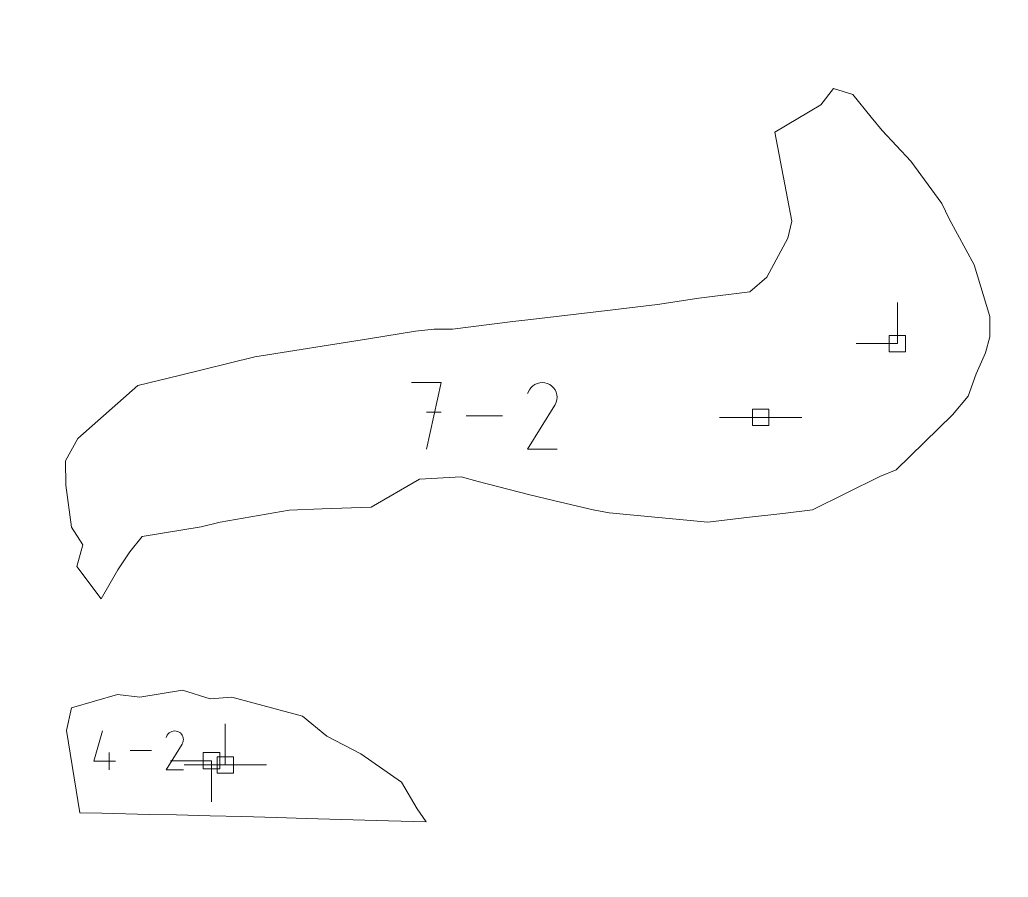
# Model space of a CAD drawing. Header units: millimetres. Extents: x -446 to 392, y -249 to 379.
# Drawn here: x -26.57 to 7.77, y 126.97 to 156.75 of the extents above; entities that cross this region are included whole.
import ezdxf

# ---------------------------------------------------------------- set-up
doc = ezdxf.new("R2010")
doc.units = ezdxf.units.MM
doc.header["$MEASUREMENT"] = 0
doc.layers.add('Layer 1', color=7, linetype='Continuous')

msp = doc.modelspace()

# ---------------------------------------------------------------- linework, layer by layer
at = {"layer": 'Layer 1', "color": 5, "lineweight": 0}
for points, knots in [([(-446.0374, -230.5655), (-446.0374, -230.5655), (392.1616, -230.5655), (392.1616, -230.5655), (392.1616, -230.5655), (392.1616, -230.5655), (392.1616, 379.0343), (392.1616, 379.0343), (392.1616, 379.0343), (392.1616, 379.0343), (-446.0374, 379.0343), (-446.0374, 379.0343), (-446.0374, 379.0343), (-446.0374, 379.0343), (-446.0374, -230.5655), (-446.0374, -230.5655)], [0, 0, 0, 0, 0.2, 0.2, 0.2, 0.2, 0.4, 0.4, 0.4, 0.4, 0.6, 0.6, 0.6, 0.6, 1, 1, 1, 1]), ([(5.837, 143.0244), (5.837, 143.0244), (6.3712, 143.6821), (6.3712, 143.6821), (6.3712, 143.6821), (6.3712, 143.6821), (6.6501, 144.4534), (6.6501, 144.4534), (6.6501, 144.4534), (6.6501, 144.4534), (6.9757, 145.1762), (6.9757, 145.1762), (6.9757, 145.1762), (6.9757, 145.1762), (7.1289, 145.7401), (7.1289, 145.7401), (7.1289, 145.7401), (7.1289, 145.7401), (7.1249, 146.4481), (7.1249, 146.4481), (7.1249, 146.4481), (7.1249, 146.4481), (6.5826, 148.2387), (6.5826, 148.2387), (6.5826, 148.2387), (6.5826, 148.2387), (5.7136, 149.8357), (5.7136, 149.8357), (5.7136, 149.8357), (5.7136, 149.8357), (5.4656, 150.3665), (5.4656, 150.3665), (5.4656, 150.3665), (5.4656, 150.3665), (4.3823, 151.8418), (4.3823, 151.8418), (4.3823, 151.8418), (4.3823, 151.8418), (3.3933, 152.9051), (3.3933, 152.9051), (3.3933, 152.9051), (3.3933, 152.9051), (3.0099, 153.3668), (3.0099, 153.3668), (3.0099, 153.3668), (3.0099, 153.3668), (2.3654, 154.1513), (2.3654, 154.1513), (2.3654, 154.1513), (2.3654, 154.1513), (1.6957, 154.365), (1.6957, 154.365), (1.6957, 154.365), (1.6957, 154.365), (1.262, 153.7993), (1.262, 153.7993), (1.262, 153.7993), (1.262, 153.7993), (-0.3458, 152.8428), (-0.3458, 152.8428), (-0.3458, 152.8428), (-0.3458, 152.8428), (0.2467, 149.7517), (0.2467, 149.7517), (0.2467, 149.7517), (0.2467, 149.7517), (0.1067, 149.1667), (0.1067, 149.1667), (0.1067, 149.1667), (0.1067, 149.1667), (-0.6195, 147.8062), (-0.6195, 147.8062), (-0.6195, 147.8062), (-0.6195, 147.8062), (-1.2131, 147.3023), (-1.2131, 147.3023), (-1.2131, 147.3023), (-1.2131, 147.3023), (-2.9809, 147.0772), (-2.9809, 147.0772), (-2.9809, 147.0772), (-2.9809, 147.0772), (-4.4185, 146.8606), (-4.4185, 146.8606), (-4.4185, 146.8606), (-4.4185, 146.8606), (-6.4589, 146.6161), (-6.4589, 146.6161), (-6.4589, 146.6161), (-6.4589, 146.6161), (-8.9266, 146.3235), (-8.9266, 146.3235), (-8.9266, 146.3235), (-8.9266, 146.3235), (-9.4454, 146.271), (-9.4454, 146.271), (-9.4454, 146.271), (-9.4454, 146.271), (-11.5338, 145.999), (-11.5338, 145.999), (-11.5338, 145.999), (-11.5338, 145.999), (-12.1771, 146.0001), (-12.1771, 146.0001), (-12.1771, 146.0001), (-12.1771, 146.0001), (-12.8194, 145.9378), (-12.8194, 145.9378), (-12.8194, 145.9378), (-12.8194, 145.9378), (-14.4518, 145.6733), (-14.4518, 145.6733), (-14.4518, 145.6733), (-14.4518, 145.6733), (-18.4011, 145.0402), (-18.4011, 145.0402), (-18.4011, 145.0402), (-18.4011, 145.0402), (-21.0322, 144.3997), (-21.0322, 144.3997), (-21.0322, 144.3997), (-21.0322, 144.3997), (-22.4698, 144.0489), (-22.4698, 144.0489), (-22.4698, 144.0489), (-22.4698, 144.0489), (-24.5604, 142.2051), (-24.5604, 142.2051), (-24.5604, 142.2051), (-24.5604, 142.2051), (-24.9855, 141.4303), (-24.9855, 141.4303), (-24.9855, 141.4303), (-24.9855, 141.4303), (-24.9678, 140.5795), (-24.9678, 140.5795), (-24.9678, 140.5795), (-24.9678, 140.5795), (-24.7713, 139.1248), (-24.7713, 139.1248), (-24.7713, 139.1248), (-24.7713, 139.1248), (-24.381, 138.5089), (-24.381, 138.5089), (-24.381, 138.5089), (-24.381, 138.5089), (-24.5907, 137.7655), (-24.5907, 137.7655), (-24.5907, 137.7655), (-24.5907, 137.7655), (-23.7411, 136.6411), (-23.7411, 136.6411), (-23.7411, 136.6411), (-23.7411, 136.6411), (-23.1697, 137.6467), (-23.1697, 137.6467), (-23.1697, 137.6467), (-23.1697, 137.6467), (-22.7435, 138.2689), (-22.7435, 138.2689), (-22.7435, 138.2689), (-22.7435, 138.2689), (-22.3201, 138.8043), (-22.3201, 138.8043), (-22.3201, 138.8043), (-22.3201, 138.8043), (-20.2729, 139.142), (-20.2729, 139.142), (-20.2729, 139.142), (-20.2729, 139.142), (-19.6124, 139.2985), (-19.6124, 139.2985), (-19.6124, 139.2985), (-19.6124, 139.2985), (-17.2086, 139.7185), (-17.2086, 139.7185), (-17.2086, 139.7185), (-17.2086, 139.7185), (-16.0699, 139.7613), (-16.0699, 139.7613), (-16.0699, 139.7613), (-16.0699, 139.7613), (-14.3626, 139.8179), (-14.3626, 139.8179), (-14.3626, 139.8179), (-14.3626, 139.8179), (-12.6868, 140.7938), (-12.6868, 140.7938), (-12.6868, 140.7938), (-12.6868, 140.7938), (-11.2389, 140.8692), (-11.2389, 140.8692), (-11.2389, 140.8692), (-11.2389, 140.8692), (-10.6516, 140.715), (-10.6516, 140.715), (-10.6516, 140.715), (-10.6516, 140.715), (-8.894, 140.2659), (-8.894, 140.2659), (-8.894, 140.2659), (-8.894, 140.2659), (-7.9839, 140.0413), (-7.9839, 140.0413), (-7.9839, 140.0413), (-7.9839, 140.0413), (-6.6463, 139.7328), (-6.6463, 139.7328), (-6.6463, 139.7328), (-6.6463, 139.7328), (-6.0943, 139.6294), (-6.0943, 139.6294), (-6.0943, 139.6294), (-6.0943, 139.6294), (-2.6701, 139.2957), (-2.6701, 139.2957), (-2.6701, 139.2957), (-2.6701, 139.2957), (-1.2171, 139.4705), (-1.2171, 139.4705), (-1.2171, 139.4705), (-1.2171, 139.4705), (-0.0624, 139.6019), (-0.0624, 139.6019), (-0.0624, 139.6019), (-0.0624, 139.6019), (0.9724, 139.7339), (0.9724, 139.7339), (0.9724, 139.7339), (0.9724, 139.7339), (3.3121, 140.8829), (3.3121, 140.8829), (3.3121, 140.8829), (3.3121, 140.8829), (3.8795, 141.1132), (3.8795, 141.1132), (3.8795, 141.1132), (3.8795, 141.1132), (5.837, 143.0244), (5.837, 143.0244)], [0, 0, 0, 0, 0.0163934, 0.0163934, 0.0163934, 0.0163934, 0.0327869, 0.0327869, 0.0327869, 0.0327869, 0.0491803, 0.0491803, 0.0491803, 0.0491803, 0.0655738, 0.0655738, 0.0655738, 0.0655738, 0.0819672, 0.0819672, 0.0819672, 0.0819672, 0.0983607, 0.0983607, 0.0983607, 0.0983607, 0.1147541, 0.1147541, 0.1147541, 0.1147541, 0.1311475, 0.1311475, 0.1311475, 0.1311475, 0.147541, 0.147541, 0.147541, 0.147541, 0.1639344, 0.1639344, 0.1639344, 0.1639344, 0.1803279, 0.1803279, 0.1803279, 0.1803279, 0.1967213, 0.1967213, 0.1967213, 0.1967213, 0.2131148, 0.2131148, 0.2131148, 0.2131148, 0.2295082, 0.2295082, 0.2295082, 0.2295082, 0.2459016, 0.2459016, 0.2459016, 0.2459016, 0.2622951, 0.2622951, 0.2622951, 0.2622951, 0.2786885, 0.2786885, 0.2786885, 0.2786885, 0.295082, 0.295082, 0.295082, 0.295082, 0.3114754, 0.3114754, 0.3114754, 0.3114754, 0.3278689, 0.3278689, 0.3278689, 0.3278689, 0.3442623, 0.3442623, 0.3442623, 0.3442623, 0.3606557, 0.3606557, 0.3606557, 0.3606557, 0.3770492, 0.3770492, 0.3770492, 0.3770492, 0.3934426, 0.3934426, 0.3934426, 0.3934426, 0.4098361, 0.4098361, 0.4098361, 0.4098361, 0.4262295, 0.4262295, 0.4262295, 0.4262295, 0.442623, 0.442623, 0.442623, 0.442623, 0.4590164, 0.4590164, 0.4590164, 0.4590164, 0.4754098, 0.4754098, 0.4754098, 0.4754098, 0.4918033, 0.4918033, 0.4918033, 0.4918033, 0.5081967, 0.5081967, 0.5081967, 0.5081967, 0.5245902, 0.5245902, 0.5245902, 0.5245902, 0.5409836, 0.5409836, 0.5409836, 0.5409836, 0.557377, 0.557377, 0.557377, 0.557377, 0.5737705, 0.5737705, 0.5737705, 0.5737705, 0.5901639, 0.5901639, 0.5901639, 0.5901639, 0.6065574, 0.6065574, 0.6065574, 0.6065574, 0.6229508, 0.6229508, 0.6229508, 0.6229508, 0.6393443, 0.6393443, 0.6393443, 0.6393443, 0.6557377, 0.6557377, 0.6557377, 0.6557377, 0.6721311, 0.6721311, 0.6721311, 0.6721311, 0.6885246, 0.6885246, 0.6885246, 0.6885246, 0.704918, 0.704918, 0.704918, 0.704918, 0.7213115, 0.7213115, 0.7213115, 0.7213115, 0.7377049, 0.7377049, 0.7377049, 0.7377049, 0.7540984, 0.7540984, 0.7540984, 0.7540984, 0.7704918, 0.7704918, 0.7704918, 0.7704918, 0.7868852, 0.7868852, 0.7868852, 0.7868852, 0.8032787, 0.8032787, 0.8032787, 0.8032787, 0.8196721, 0.8196721, 0.8196721, 0.8196721, 0.8360656, 0.8360656, 0.8360656, 0.8360656, 0.852459, 0.852459, 0.852459, 0.852459, 0.8688525, 0.8688525, 0.8688525, 0.8688525, 0.8852459, 0.8852459, 0.8852459, 0.8852459, 0.9016393, 0.9016393, 0.9016393, 0.9016393, 0.9180328, 0.9180328, 0.9180328, 0.9180328, 0.9344262, 0.9344262, 0.9344262, 0.9344262, 0.9508197, 0.9508197, 0.9508197, 0.9508197, 0.9672131, 0.9672131, 0.9672131, 0.9672131, 1, 1, 1, 1]), ([(-14.7266, 131.2571), (-14.7266, 131.2571), (-15.9093, 131.8616), (-15.9093, 131.8616), (-15.9093, 131.8616), (-15.9093, 131.8616), (-16.7447, 132.5615), (-16.7447, 132.5615), (-16.7447, 132.5615), (-16.7447, 132.5615), (-19.205, 133.226), (-19.205, 133.226), (-19.205, 133.226), (-19.205, 133.226), (-19.9586, 133.1654), (-19.9586, 133.1654), (-19.9586, 133.1654), (-19.9586, 133.1654), (-20.9225, 133.466), (-20.9225, 133.466), (-20.9225, 133.466), (-20.9225, 133.466), (-22.4075, 133.2254), (-22.4075, 133.2254), (-22.4075, 133.2254), (-22.4075, 133.2254), (-23.176, 133.3151), (-23.176, 133.3151), (-23.176, 133.3151), (-23.176, 133.3151), (-24.773, 132.8518), (-24.773, 132.8518), (-24.773, 132.8518), (-24.773, 132.8518), (-24.9535, 132.069), (-24.9535, 132.069), (-24.9535, 132.069), (-24.9535, 132.069), (-24.4816, 129.203), (-24.4816, 129.203), (-24.4816, 129.203), (-24.4816, 129.203), (-23.7171, 129.191), (-23.7171, 129.191), (-23.7171, 129.191), (-23.7171, 129.191), (-22.0647, 129.1487), (-22.0647, 129.1487), (-22.0647, 129.1487), (-22.0647, 129.1487), (-21.1282, 129.1287), (-21.1282, 129.1287), (-21.1282, 129.1287), (-21.1282, 129.1287), (-19.9626, 129.0984), (-19.9626, 129.0984), (-19.9626, 129.0984), (-19.9626, 129.0984), (-18.8604, 129.0722), (-18.8604, 129.0722), (-18.8604, 129.0722), (-18.8604, 129.0722), (-17.6491, 129.0356), (-17.6491, 129.0356), (-17.6491, 129.0356), (-17.6491, 129.0356), (-16.6195, 129.0076), (-16.6195, 129.0076), (-16.6195, 129.0076), (-16.6195, 129.0076), (-13.7581, 128.9225), (-13.7581, 128.9225), (-13.7581, 128.9225), (-13.7581, 128.9225), (-12.4531, 128.887), (-12.4531, 128.887), (-12.4531, 128.887), (-12.4531, 128.887), (-12.7651, 129.3401), (-12.7651, 129.3401), (-12.7651, 129.3401), (-12.7651, 129.3401), (-13.309, 130.2669), (-13.309, 130.2669), (-13.309, 130.2669), (-13.309, 130.2669), (-14.7266, 131.2571), (-14.7266, 131.2571)], [0, 0, 0, 0, 0.0434783, 0.0434783, 0.0434783, 0.0434783, 0.0869565, 0.0869565, 0.0869565, 0.0869565, 0.1304348, 0.1304348, 0.1304348, 0.1304348, 0.173913, 0.173913, 0.173913, 0.173913, 0.2173913, 0.2173913, 0.2173913, 0.2173913, 0.2608696, 0.2608696, 0.2608696, 0.2608696, 0.3043478, 0.3043478, 0.3043478, 0.3043478, 0.3478261, 0.3478261, 0.3478261, 0.3478261, 0.3913043, 0.3913043, 0.3913043, 0.3913043, 0.4347826, 0.4347826, 0.4347826, 0.4347826, 0.4782609, 0.4782609, 0.4782609, 0.4782609, 0.5217391, 0.5217391, 0.5217391, 0.5217391, 0.5652174, 0.5652174, 0.5652174, 0.5652174, 0.6086957, 0.6086957, 0.6086957, 0.6086957, 0.6521739, 0.6521739, 0.6521739, 0.6521739, 0.6956522, 0.6956522, 0.6956522, 0.6956522, 0.7391304, 0.7391304, 0.7391304, 0.7391304, 0.7826087, 0.7826087, 0.7826087, 0.7826087, 0.826087, 0.826087, 0.826087, 0.826087, 0.8695652, 0.8695652, 0.8695652, 0.8695652, 0.9130435, 0.9130435, 0.9130435, 0.9130435, 1, 1, 1, 1])]:
    msp.add_open_spline(points, degree=3, knots=knots, dxfattribs=at)
at = {"layer": 'Layer 1', "color": 190, "lineweight": 0}
for points, knots in [([(3.9172, 145.503), (3.9172, 145.503), (3.9172, 146.932), (3.9172, 146.932), (3.9172, 146.932), (3.9172, 146.932), (3.9172, 145.503), (3.9172, 145.503), (3.9172, 145.503), (3.9172, 145.503), (2.4888, 145.503), (2.4888, 145.503)], [0, 0, 0, 0, 0.25, 0.25, 0.25, 0.25, 0.5, 0.5, 0.5, 0.5, 1, 1, 1, 1]), ([(-0.8314, 142.9387), (-0.8314, 142.9387), (0.597, 142.9387), (0.597, 142.9387), (0.597, 142.9387), (0.597, 142.9387), (-2.2604, 142.9387), (-2.2604, 142.9387)], [0, 0, 0, 0, 0.3333333, 0.3333333, 0.3333333, 0.3333333, 1, 1, 1, 1]), ([(-19.4341, 130.8651), (-19.4341, 130.8651), (-19.4341, 132.2941), (-19.4341, 132.2941), (-19.4341, 132.2941), (-19.4341, 132.2941), (-19.4341, 130.8651), (-19.4341, 130.8651), (-19.4341, 130.8651), (-19.4341, 130.8651), (-18.0051, 130.8651), (-18.0051, 130.8651), (-18.0051, 130.8651), (-18.0051, 130.8651), (-20.8625, 130.8651), (-20.8625, 130.8651)], [0, 0, 0, 0, 0.2, 0.2, 0.2, 0.2, 0.4, 0.4, 0.4, 0.4, 0.6, 0.6, 0.6, 0.6, 1, 1, 1, 1]), ([(-19.4341, 130.8651), (-19.4341, 130.8651), (-19.4341, 132.2941), (-19.4341, 132.2941), (-19.4341, 132.2941), (-19.4341, 132.2941), (-19.4341, 130.8651), (-19.4341, 130.8651), (-19.4341, 130.8651), (-19.4341, 130.8651), (-18.0051, 130.8651), (-18.0051, 130.8651)], [0, 0, 0, 0, 0.25, 0.25, 0.25, 0.25, 0.5, 0.5, 0.5, 0.5, 1, 1, 1, 1]), ([(-19.91, 131.012), (-19.91, 131.012), (-19.91, 129.583), (-19.91, 129.583), (-19.91, 129.583), (-19.91, 129.583), (-19.91, 131.012), (-19.91, 131.012), (-19.91, 131.012), (-19.91, 131.012), (-21.339, 131.012), (-21.339, 131.012)], [0, 0, 0, 0, 0.25, 0.25, 0.25, 0.25, 0.5, 0.5, 0.5, 0.5, 1, 1, 1, 1])]:
    msp.add_open_spline(points, degree=3, knots=knots, dxfattribs=at)
for points in [[(3.9172, 145.503), (3.9172, 145.503), (3.9172, 146.932), (3.9172, 146.932)], [(-0.8314, 142.9387), (-0.8314, 142.9387), (0.597, 142.9387), (0.597, 142.9387)], [(-19.4341, 130.8651), (-19.4341, 130.8651), (-19.4341, 132.2941), (-19.4341, 132.2941)], [(-19.91, 131.012), (-19.91, 131.012), (-19.91, 129.583), (-19.91, 129.583)]]:
    msp.add_open_spline(points, degree=3, dxfattribs=at)
at = {"layer": 'Layer 1', "color": 3, "lineweight": 0}
for points in [[(3.6315, 145.2173), (3.6315, 145.2173), (4.2029, 145.2173), (4.2029, 145.2173), (4.2029, 145.2173), (4.2029, 145.2173), (4.2029, 145.7887), (4.2029, 145.7887), (4.2029, 145.7887), (4.2029, 145.7887), (3.6315, 145.7887), (3.6315, 145.7887), (3.6315, 145.7887), (3.6315, 145.7887), (3.6315, 145.2173), (3.6315, 145.2173)], [(-1.1171, 142.653), (-1.1171, 142.653), (-0.5458, 142.653), (-0.5458, 142.653), (-0.5458, 142.653), (-0.5458, 142.653), (-0.5458, 143.2244), (-0.5458, 143.2244), (-0.5458, 143.2244), (-0.5458, 143.2244), (-1.1171, 143.2244), (-1.1171, 143.2244), (-1.1171, 143.2244), (-1.1171, 143.2244), (-1.1171, 142.653), (-1.1171, 142.653)], [(-20.1957, 130.7263), (-20.1957, 130.7263), (-19.6244, 130.7263), (-19.6244, 130.7263), (-19.6244, 130.7263), (-19.6244, 130.7263), (-19.6244, 131.2976), (-19.6244, 131.2976), (-19.6244, 131.2976), (-19.6244, 131.2976), (-20.1957, 131.2976), (-20.1957, 131.2976), (-20.1957, 131.2976), (-20.1957, 131.2976), (-20.1957, 130.7263), (-20.1957, 130.7263)], [(-19.7198, 130.5794), (-19.7198, 130.5794), (-19.1478, 130.5794), (-19.1478, 130.5794), (-19.1478, 130.5794), (-19.1478, 130.5794), (-19.1478, 131.1508), (-19.1478, 131.1508), (-19.1478, 131.1508), (-19.1478, 131.1508), (-19.7198, 131.1508), (-19.7198, 131.1508), (-19.7198, 131.1508), (-19.7198, 131.1508), (-19.7198, 130.5794), (-19.7198, 130.5794)]]:
    msp.add_open_spline(points, degree=3, knots=[0, 0, 0, 0, 0.2, 0.2, 0.2, 0.2, 0.4, 0.4, 0.4, 0.4, 0.6, 0.6, 0.6, 0.6, 1, 1, 1, 1], dxfattribs=at)
at = {"layer": 'Layer 1', "color": 1, "lineweight": 0}
for points, knots in [([(-12.4474, 141.8377), (-12.4474, 141.8377), (-11.9332, 144.15), (-11.9332, 144.15), (-11.9332, 144.15), (-11.9332, 144.15), (-12.9616, 144.15), (-12.9616, 144.15)], [0, 0, 0, 0, 0.3333333, 0.3333333, 0.3333333, 0.3333333, 1, 1, 1, 1]), ([(-7.9073, 141.8377), (-7.9073, 141.8377), (-8.934, 141.8377), (-8.934, 141.8377), (-8.934, 141.8377), (-8.934, 141.8377), (-7.985, 143.3655), (-7.985, 143.3655), (-7.985, 143.3655), (-7.985, 143.3655), (-7.985, 143.3655), (-7.985, 143.3655), (-7.985, 143.3655), (-7.985, 143.3655), (-7.9839, 143.3667), (-7.9839, 143.3667), (-7.9839, 143.3667), (-7.9839, 143.3667), (-7.9827, 143.3684), (-7.9827, 143.3684), (-7.9827, 143.3684), (-7.9827, 143.3684), (-7.9821, 143.3695), (-7.9821, 143.3695), (-7.9821, 143.3695), (-7.9821, 143.3695), (-7.981, 143.3713), (-7.981, 143.3713), (-7.981, 143.3713), (-7.981, 143.3713), (-7.9799, 143.3724), (-7.9799, 143.3724), (-7.9799, 143.3724), (-7.9799, 143.3724), (-7.9787, 143.3741), (-7.9787, 143.3741), (-7.9787, 143.3741), (-7.9787, 143.3741), (-7.9781, 143.3758), (-7.9781, 143.3758), (-7.9781, 143.3758), (-7.9781, 143.3758), (-7.977, 143.3775), (-7.977, 143.3775), (-7.977, 143.3775), (-7.977, 143.3775), (-7.9759, 143.3792), (-7.9759, 143.3792), (-7.9759, 143.3792), (-7.9759, 143.3792), (-7.9759, 143.3792), (-7.9759, 143.3792), (-7.9759, 143.3792), (-7.9759, 143.3792), (-7.937, 143.4638), (-7.937, 143.4638), (-7.937, 143.4638), (-7.937, 143.4638), (-7.9141, 143.5507), (-7.9141, 143.5507), (-7.9141, 143.5507), (-7.9141, 143.5507), (-7.9067, 143.6392), (-7.9067, 143.6392), (-7.9067, 143.6392), (-7.9067, 143.6392), (-7.9147, 143.7266), (-7.9147, 143.7266), (-7.9147, 143.7266), (-7.9147, 143.7266), (-7.9376, 143.8112), (-7.9376, 143.8112), (-7.9376, 143.8112), (-7.9376, 143.8112), (-7.9741, 143.8912), (-7.9741, 143.8912), (-7.9741, 143.8912), (-7.9741, 143.8912), (-8.0244, 143.9643), (-8.0244, 143.9643), (-8.0244, 143.9643), (-8.0244, 143.9643), (-8.0873, 144.0283), (-8.0873, 144.0283), (-8.0873, 144.0283), (-8.0873, 144.0283), (-8.1627, 144.082), (-8.1627, 144.082), (-8.1627, 144.082), (-8.1627, 144.082), (-8.1627, 144.082), (-8.1627, 144.082), (-8.1627, 144.082), (-8.1627, 144.082), (-8.2473, 144.1203), (-8.2473, 144.1203), (-8.2473, 144.1203), (-8.2473, 144.1203), (-8.3347, 144.1432), (-8.3347, 144.1432), (-8.3347, 144.1432), (-8.3347, 144.1432), (-8.4232, 144.15), (-8.4232, 144.15), (-8.4232, 144.15), (-8.4232, 144.15), (-8.5101, 144.142), (-8.5101, 144.142), (-8.5101, 144.142), (-8.5101, 144.142), (-8.5946, 144.1192), (-8.5946, 144.1192), (-8.5946, 144.1192), (-8.5946, 144.1192), (-8.6746, 144.0826), (-8.6746, 144.0826), (-8.6746, 144.0826), (-8.6746, 144.0826), (-8.7478, 144.0323), (-8.7478, 144.0323), (-8.7478, 144.0323), (-8.7478, 144.0323), (-8.8118, 143.9689), (-8.8118, 143.9689), (-8.8118, 143.9689), (-8.8118, 143.9689), (-8.8655, 143.8929), (-8.8655, 143.8929), (-8.8655, 143.8929), (-8.8655, 143.8929), (-8.9329, 143.7638), (-8.9329, 143.7638)], [0, 0, 0, 0, 0.0294118, 0.0294118, 0.0294118, 0.0294118, 0.0588235, 0.0588235, 0.0588235, 0.0588235, 0.0882353, 0.0882353, 0.0882353, 0.0882353, 0.1176471, 0.1176471, 0.1176471, 0.1176471, 0.1470588, 0.1470588, 0.1470588, 0.1470588, 0.1764706, 0.1764706, 0.1764706, 0.1764706, 0.2058824, 0.2058824, 0.2058824, 0.2058824, 0.2352941, 0.2352941, 0.2352941, 0.2352941, 0.2647059, 0.2647059, 0.2647059, 0.2647059, 0.2941176, 0.2941176, 0.2941176, 0.2941176, 0.3235294, 0.3235294, 0.3235294, 0.3235294, 0.3529412, 0.3529412, 0.3529412, 0.3529412, 0.3823529, 0.3823529, 0.3823529, 0.3823529, 0.4117647, 0.4117647, 0.4117647, 0.4117647, 0.4411765, 0.4411765, 0.4411765, 0.4411765, 0.4705882, 0.4705882, 0.4705882, 0.4705882, 0.5, 0.5, 0.5, 0.5, 0.5294118, 0.5294118, 0.5294118, 0.5294118, 0.5588235, 0.5588235, 0.5588235, 0.5588235, 0.5882353, 0.5882353, 0.5882353, 0.5882353, 0.6176471, 0.6176471, 0.6176471, 0.6176471, 0.6470588, 0.6470588, 0.6470588, 0.6470588, 0.6764706, 0.6764706, 0.6764706, 0.6764706, 0.7058824, 0.7058824, 0.7058824, 0.7058824, 0.7352941, 0.7352941, 0.7352941, 0.7352941, 0.7647059, 0.7647059, 0.7647059, 0.7647059, 0.7941176, 0.7941176, 0.7941176, 0.7941176, 0.8235294, 0.8235294, 0.8235294, 0.8235294, 0.8529412, 0.8529412, 0.8529412, 0.8529412, 0.8823529, 0.8823529, 0.8823529, 0.8823529, 0.9117647, 0.9117647, 0.9117647, 0.9117647, 0.9411765, 0.9411765, 0.9411765, 0.9411765, 1, 1, 1, 1]), ([(-23.2434, 130.9965), (-23.2434, 130.9965), (-23.9948, 130.9965), (-23.9948, 130.9965), (-23.9948, 130.9965), (-23.9948, 130.9965), (-23.6948, 132.049), (-23.6948, 132.049)], [0, 0, 0, 0, 0.3333333, 0.3333333, 0.3333333, 0.3333333, 1, 1, 1, 1]), ([(-20.8865, 130.6954), (-20.8865, 130.6954), (-21.4876, 130.6954), (-21.4876, 130.6954), (-21.4876, 130.6954), (-21.4876, 130.6954), (-20.9322, 131.5902), (-20.9322, 131.5902), (-20.9322, 131.5902), (-20.9322, 131.5902), (-20.9322, 131.5902), (-20.9322, 131.5902), (-20.9322, 131.5902), (-20.9322, 131.5902), (-20.9317, 131.5908), (-20.9317, 131.5908), (-20.9317, 131.5908), (-20.9317, 131.5908), (-20.9311, 131.5919), (-20.9311, 131.5919), (-20.9311, 131.5919), (-20.9311, 131.5919), (-20.9305, 131.5925), (-20.9305, 131.5925), (-20.9305, 131.5925), (-20.9305, 131.5925), (-20.9299, 131.593), (-20.9299, 131.593), (-20.9299, 131.593), (-20.9299, 131.593), (-20.9294, 131.5942), (-20.9294, 131.5942), (-20.9294, 131.5942), (-20.9294, 131.5942), (-20.9282, 131.5953), (-20.9282, 131.5953), (-20.9282, 131.5953), (-20.9282, 131.5953), (-20.9282, 131.5959), (-20.9282, 131.5959), (-20.9282, 131.5959), (-20.9282, 131.5959), (-20.9271, 131.597), (-20.9271, 131.597), (-20.9271, 131.597), (-20.9271, 131.597), (-20.9271, 131.5982), (-20.9271, 131.5982), (-20.9271, 131.5982), (-20.9271, 131.5982), (-20.9271, 131.5982), (-20.9271, 131.5982), (-20.9271, 131.5982), (-20.9271, 131.5982), (-20.9037, 131.6473), (-20.9037, 131.6473), (-20.9037, 131.6473), (-20.9037, 131.6473), (-20.8905, 131.6987), (-20.8905, 131.6987), (-20.8905, 131.6987), (-20.8905, 131.6987), (-20.8865, 131.7502), (-20.8865, 131.7502), (-20.8865, 131.7502), (-20.8865, 131.7502), (-20.8911, 131.8016), (-20.8911, 131.8016), (-20.8911, 131.8016), (-20.8911, 131.8016), (-20.9042, 131.8513), (-20.9042, 131.8513), (-20.9042, 131.8513), (-20.9042, 131.8513), (-20.9259, 131.8976), (-20.9259, 131.8976), (-20.9259, 131.8976), (-20.9259, 131.8976), (-20.9551, 131.9404), (-20.9551, 131.9404), (-20.9551, 131.9404), (-20.9551, 131.9404), (-20.9922, 131.9781), (-20.9922, 131.9781), (-20.9922, 131.9781), (-20.9922, 131.9781), (-21.0362, 132.0096), (-21.0362, 132.0096), (-21.0362, 132.0096), (-21.0362, 132.0096), (-21.0362, 132.0096), (-21.0362, 132.0096), (-21.0362, 132.0096), (-21.0362, 132.0096), (-21.0854, 132.0319), (-21.0854, 132.0319), (-21.0854, 132.0319), (-21.0854, 132.0319), (-21.1368, 132.045), (-21.1368, 132.045), (-21.1368, 132.045), (-21.1368, 132.045), (-21.1882, 132.049), (-21.1882, 132.049), (-21.1882, 132.049), (-21.1882, 132.049), (-21.2396, 132.0444), (-21.2396, 132.0444), (-21.2396, 132.0444), (-21.2396, 132.0444), (-21.2893, 132.0313), (-21.2893, 132.0313), (-21.2893, 132.0313), (-21.2893, 132.0313), (-21.3356, 132.0096), (-21.3356, 132.0096), (-21.3356, 132.0096), (-21.3356, 132.0096), (-21.3785, 131.9804), (-21.3785, 131.9804), (-21.3785, 131.9804), (-21.3785, 131.9804), (-21.4162, 131.9433), (-21.4162, 131.9433), (-21.4162, 131.9433), (-21.4162, 131.9433), (-21.4476, 131.8987), (-21.4476, 131.8987), (-21.4476, 131.8987), (-21.4476, 131.8987), (-21.487, 131.8233), (-21.487, 131.8233)], [0, 0, 0, 0, 0.0294118, 0.0294118, 0.0294118, 0.0294118, 0.0588235, 0.0588235, 0.0588235, 0.0588235, 0.0882353, 0.0882353, 0.0882353, 0.0882353, 0.1176471, 0.1176471, 0.1176471, 0.1176471, 0.1470588, 0.1470588, 0.1470588, 0.1470588, 0.1764706, 0.1764706, 0.1764706, 0.1764706, 0.2058824, 0.2058824, 0.2058824, 0.2058824, 0.2352941, 0.2352941, 0.2352941, 0.2352941, 0.2647059, 0.2647059, 0.2647059, 0.2647059, 0.2941176, 0.2941176, 0.2941176, 0.2941176, 0.3235294, 0.3235294, 0.3235294, 0.3235294, 0.3529412, 0.3529412, 0.3529412, 0.3529412, 0.3823529, 0.3823529, 0.3823529, 0.3823529, 0.4117647, 0.4117647, 0.4117647, 0.4117647, 0.4411765, 0.4411765, 0.4411765, 0.4411765, 0.4705882, 0.4705882, 0.4705882, 0.4705882, 0.5, 0.5, 0.5, 0.5, 0.5294118, 0.5294118, 0.5294118, 0.5294118, 0.5588235, 0.5588235, 0.5588235, 0.5588235, 0.5882353, 0.5882353, 0.5882353, 0.5882353, 0.6176471, 0.6176471, 0.6176471, 0.6176471, 0.6470588, 0.6470588, 0.6470588, 0.6470588, 0.6764706, 0.6764706, 0.6764706, 0.6764706, 0.7058824, 0.7058824, 0.7058824, 0.7058824, 0.7352941, 0.7352941, 0.7352941, 0.7352941, 0.7647059, 0.7647059, 0.7647059, 0.7647059, 0.7941176, 0.7941176, 0.7941176, 0.7941176, 0.8235294, 0.8235294, 0.8235294, 0.8235294, 0.8529412, 0.8529412, 0.8529412, 0.8529412, 0.8823529, 0.8823529, 0.8823529, 0.8823529, 0.9117647, 0.9117647, 0.9117647, 0.9117647, 0.9411765, 0.9411765, 0.9411765, 0.9411765, 1, 1, 1, 1])]:
    msp.add_open_spline(points, degree=3, knots=knots, dxfattribs=at)
for points in [[(-11.9332, 143.1204), (-11.9332, 143.1204), (-12.4474, 143.1204), (-12.4474, 143.1204)], [(-9.8014, 142.9936), (-9.8014, 142.9936), (-11.0658, 142.9936), (-11.0658, 142.9936)], [(-23.4685, 130.6954), (-23.4685, 130.6954), (-23.4685, 131.2971), (-23.4685, 131.2971)], [(-21.9955, 131.3725), (-21.9955, 131.3725), (-22.7355, 131.3725), (-22.7355, 131.3725)]]:
    msp.add_open_spline(points, degree=3, dxfattribs=at)

doc.saveas('drawing.dxf')
